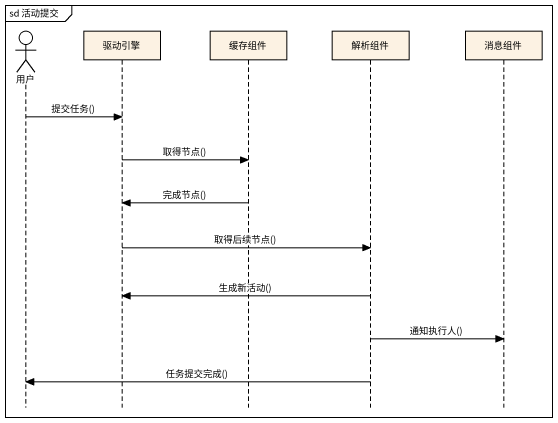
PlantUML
@startuml
mainframe sd 活动提交
hide footbox
actor 用户
participant 驱动引擎
participant 缓存组件
participant 解析组件
participant 消息组件

用户 -> 驱动引擎 : 提交任务()
驱动引擎 -> 缓存组件 : 取得节点()
缓存组件 -> 驱动引擎 : 完成节点()
驱动引擎 -> 解析组件 : 取得后续节点()
解析组件 -> 驱动引擎 : 生成新活动()
解析组件 -> 消息组件 : 通知执行人()
解析组件 -> 用户 : 任务提交完成()
@enduml
